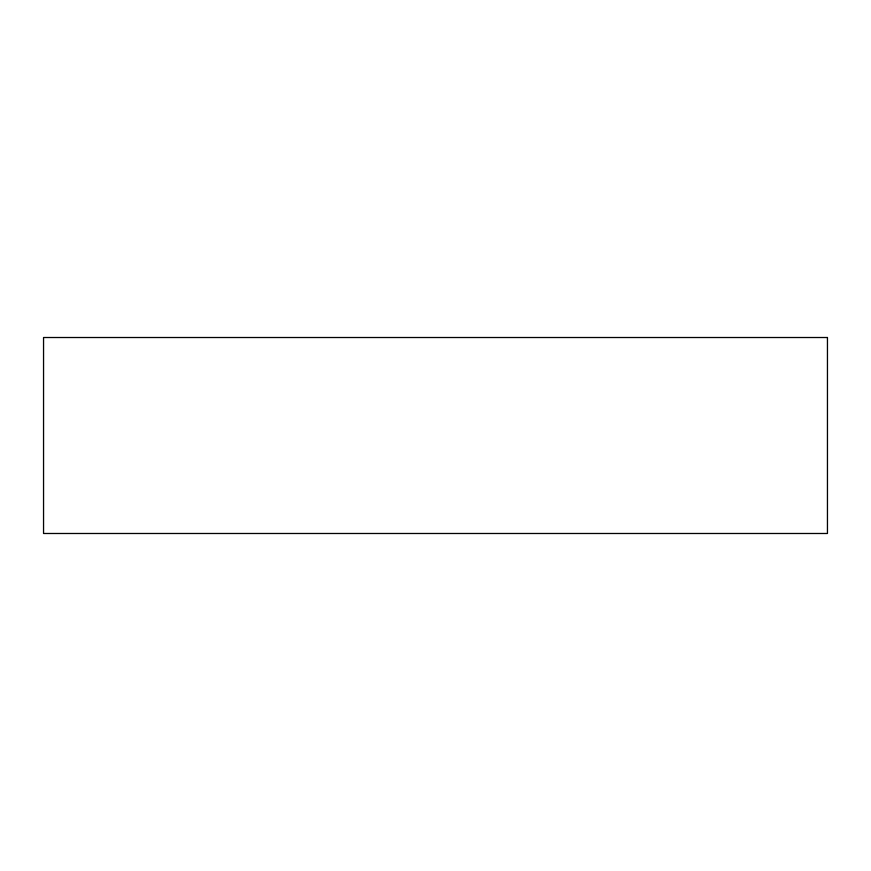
<?xml version="1.0" encoding="UTF-8"?>
<svg xmlns="http://www.w3.org/2000/svg" width="871" height="871" viewBox="0 0 871 871"><rect width="100%" height="100%" fill="white"/><g stroke="black" fill="none" stroke-linecap="round" stroke-linejoin="round"><path stroke-width="1.31" d="M827.45 337.513L43.55 337.513L43.55 533.488L827.45 533.488L827.45 337.513"/></g></svg>
